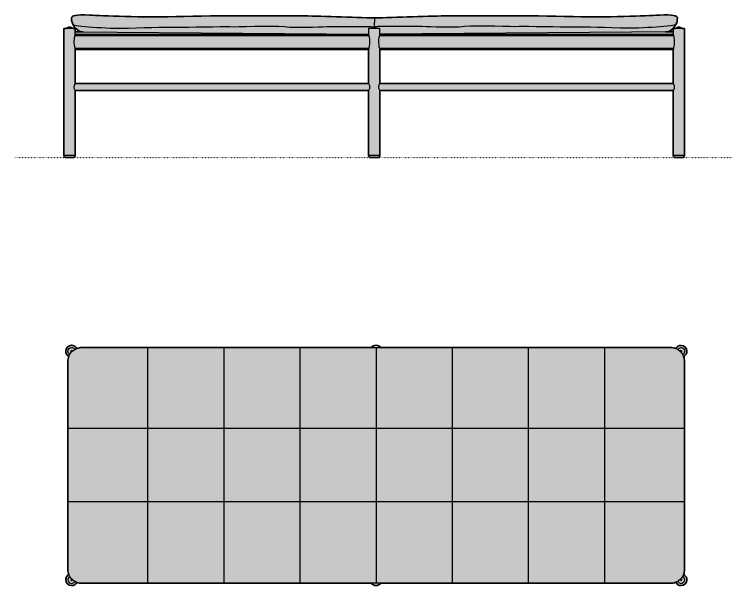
# Model space of a CAD drawing. Header units: millimetres. Extents: x 0 to 3485, y -1250 to 422.
# Drawn here: x 0 to 2098, y -1250 to 419 of the extents above; entities that cross this region are included whole.
import ezdxf

# ---------------------------------------------------------------- set-up
doc = ezdxf.new("R2010")
doc.units = ezdxf.units.MM
doc.linetypes.add('Dots', pattern=[1, 0, -1])
doc.layers.add('Blocks', color=7, linetype='Continuous')
doc.layers.add('Blocks$Fill', color=7, linetype='Continuous', true_color=0xffffff)
for name, color, linetype, lineweight, true_color in [('Blocks$Inner', 7, 'Continuous', 25, 0x007f00), ('Blocks$Outline', 7, 'Continuous', 35, 0xff3f3f), ('Groud', 7, 'Dots', 25, 0x243775)]:
    doc.layers.add(name, color=color, linetype=linetype, lineweight=lineweight, true_color=true_color)

# ---------------------------------------------------------------- blocks, each defined once
blk = doc.blocks.new('OW150 Daybed Side')
at = {"layer": 'Blocks$Fill', "extrusion": (0, 0, -1)}
h = blk.add_hatch(color=256, dxfattribs=at)
h.paths.add_polyline_path([(1896.7, 367.1), (1897.3, 367.1), (1897.8, 367.2), (1898.4, 367.2), (1898.9, 367.2), (1899.5, 367.3), (1900, 367.4), (1900.6, 367.4), (1901.1, 367.5), (1901.6, 367.6), (1902.1, 367.7), (1902.7, 367.8), (1903.2, 368), (1903.7, 368.1), (1904.2, 368.2), (1904.7, 368.4), (1905.1, 368.5), (1905.6, 368.7), (1906.1, 368.9), (1906.6, 369), (1907, 369.2), (1908, 369.6), (1908.9, 370), (1909.7, 370.5), (1910.6, 371), (1911.5, 371.5), (1912.3, 372), (1913.1, 372.5), (1913.9, 373.1), (1914.6, 373.7), (1915.4, 374.3), (1916.1, 374.9), (1916.8, 375.6), (1917.5, 376.2), (1918.2, 376.9), (1918.8, 377.6), (1919.4, 378.3), (1920, 379), (1920.6, 379.7), (1921.2, 380.5), (1921.8, 381.2), (1922.3, 381.9), (1922.8, 382.7), (1923.3, 383.4), (1923.8, 384.1), (1924.7, 385.6), (1925.6, 387.1), (1926.4, 388.6), (1927.1, 390), (1927.7, 391.4), (1928.3, 392.8), (1928.8, 394.1), (1929.2, 395.3), (1929.6, 396.5), (1929.9, 397.5), (1930.1, 398), (1930.2, 398.5), (1930.3, 398.9), (1930.4, 399.4), (1930.4, 399.7), (1930.5, 400.1), (1930.5, 400.4), (1930.5, 400.6), (1930.6, 400.7), (1930.6, 400.9), (1930.6, 401), (1930.6, 401.1), (1930.6, 401.2), (1930.6, 401.2), (1930.6, 401.2), (1930.6, 401.7), (1930.7, 403.1), (1930.8, 405.5), (1930.8, 408.7), (1930.8, 408.8), (1930.8, 408.9), (1930.8, 408.9), (1930.8, 409), (1930.8, 409), (1930.8, 409.1), (1930.7, 409.2), (1930.7, 409.2), (1930.7, 409.3), (1930.7, 409.3), (1930.7, 409.4), (1930.7, 409.5), (1930.7, 409.5), (1930.7, 409.6), (1930.6, 409.6), (1930.6, 409.7), (1930.6, 409.7), (1930.6, 409.8), (1930.6, 409.9), (1930.5, 409.9), (1930.5, 410), (1930.5, 410), (1930.4, 410.1), (1930.4, 410.2), (1930.4, 410.2), (1930.4, 410.3), (1930.3, 410.4), (1930.2, 410.5), (1930.1, 410.6), (1930.1, 410.7), (1930, 410.8), (1929.9, 411), (1929.8, 411.1), (1929.7, 411.2), (1929.6, 411.3), (1929.4, 411.4), (1929.3, 411.5), (1929.2, 411.6), (1929.1, 411.7), (1928.9, 411.8), (1928.8, 411.9), (1928.6, 412.1), (1928.5, 412.2), (1928.3, 412.3), (1928.1, 412.4), (1928, 412.5), (1927.8, 412.6), (1927.4, 412.8), (1927, 413), (1926.6, 413.2), (1926.1, 413.4), (1925.7, 413.6), (1925.2, 413.8), (1924.6, 414), (1924.1, 414.2), (1923.5, 414.3), (1922.9, 414.5), (1922.3, 414.7), (1920.9, 415), (1919.4, 415.3), (1917.8, 415.6), (1916.1, 415.9), (1914.3, 416.1), (1912.4, 416.3), (1910.3, 416.5), (1908.1, 416.7), (1903.3, 416.9), (1897.9, 417), (1892, 417), (1885.5, 416.9), (1878.4, 416.6), (1774.8, 412.5), (1695.1, 411.4), (1601.5, 412.5), (1261.7, 414), (1241.3, 413.9), (1046.2, 408.3), (851, 413.9), (830.6, 414), (490.7, 412.5), (397.2, 411.4), (317.5, 412.5), (213.9, 416.6), (206.8, 416.9), (200.3, 417), (194.3, 417), (189, 416.9), (184.2, 416.7), (182, 416.5), (179.9, 416.3), (178, 416.1), (176.1, 415.9), (174.4, 415.6), (172.8, 415.3), (171.4, 415), (170, 414.7), (169.4, 414.5), (168.8, 414.3), (168.2, 414.2), (167.6, 414), (167.1, 413.8), (166.6, 413.6), (166.1, 413.4), (165.7, 413.2), (165.3, 413), (164.9, 412.8), (164.5, 412.6), (164.3, 412.5), (164.1, 412.4), (164, 412.3), (163.8, 412.2), (163.6, 412.1), (163.5, 411.9), (163.4, 411.8), (163.2, 411.7), (163.1, 411.6), (163, 411.5), (162.8, 411.4), (162.7, 411.3), (162.6, 411.2), (162.5, 411.1), (162.4, 411), (162.3, 410.8), (162.2, 410.7), (162.1, 410.6), (162.1, 410.5), (162, 410.4), (161.9, 410.3), (161.9, 410.2), (161.9, 410.2), (161.8, 410.1), (161.8, 410), (161.8, 410), (161.7, 409.9), (161.7, 409.9), (161.7, 409.8), (161.7, 409.7), (161.7, 409.7), (161.6, 409.6), (161.6, 409.6), (161.6, 409.5), (161.6, 409.5), (161.6, 409.4), (161.6, 409.3), (161.6, 409.3), (161.5, 409.2), (161.5, 409.2), (161.5, 409.1), (161.5, 409), (161.5, 409), (161.5, 408.9), (161.5, 408.9), (161.5, 408.8), (161.5, 408.7), (161.5, 405.5), (161.6, 403.1), (161.7, 401.7), (161.7, 401.2), (161.7, 401.2), (161.7, 401.1), (161.7, 401), (161.7, 400.9), (161.7, 400.7), (161.7, 400.6), (161.7, 400.4), (161.8, 400.1), (161.8, 399.8), (161.9, 399.4), (162, 399), (162.1, 398.5), (162.2, 398), (162.3, 397.6), (162.6, 396.5), (163, 395.4), (163.5, 394.1), (164, 392.9), (164.5, 391.5), (165.2, 390.1), (165.9, 388.7), (166.6, 387.2), (167.5, 385.8), (168.4, 384.3), (168.8, 383.5), (169.3, 382.8), (169.9, 382.1), (170.4, 381.3), (170.9, 380.6), (171.5, 379.9), (172.1, 379.2), (172.7, 378.5), (173.3, 377.8), (174, 377.1), (174.6, 376.4), (175.3, 375.8), (176, 375.1), (176.7, 374.5), (177.5, 373.9), (178.2, 373.3), (179, 372.7), (179.8, 372.2), (180.6, 371.6), (181.4, 371.1), (182.3, 370.6), (183.1, 370.2), (184, 369.7), (184.9, 369.3), (185.4, 369.2), (185.9, 369), (186.3, 368.8), (186.8, 368.6), (187.3, 368.5), (187.8, 368.3), (188.3, 368.2), (188.8, 368), (189.3, 367.9), (189.8, 367.8), (190.3, 367.7), (190.8, 367.6), (191.3, 367.5), (191.9, 367.4), (192.4, 367.3), (192.9, 367.3), (193.5, 367.2), (194, 367.2), (194.6, 367.2), (195.1, 367.1), (173.5, 367.3), (173.5, 377), (168.1, 377), (167.4, 377), (159.3, 380.9), (158.5, 381.2), (158.2, 381.2), (155.3, 381.2), (155, 380.9), (146.5, 377), (146.1, 377), (140.4, 377), (140.4, 6.4), (140.4, 5.3), (140.8, 4.6), (141.1, 3.9), (141.8, 2.8), (142.2, 2.1), (142.9, 1.4), (144.3, 0), (169.9, 0), (170.6, 0.7), (171, 1.4), (171.7, 2.1), (172.4, 2.8), (172.8, 3.9), (173.1, 4.6), (173.5, 5.3), (173.5, 6.4), (173.5, 196.5), (1030.1, 196.5), (1030.1, 6.4), (1030.4, 5.3), (1030.8, 4.6), (1031.1, 3.9), (1031.5, 2.8), (1032.2, 2.1), (1032.5, 1.4), (1033.3, 0.7), (1034, 0), (1059.6, 0), (1061, 1.4), (1061.3, 2.1), (1062, 2.8), (1062.4, 3.9), (1062.7, 4.6), (1063.1, 5.3), (1063.5, 6.4), (1063.5, 196.5), (1920.1, 196.5), (1920.1, 6.4), (1920.1, 5.3), (1920.4, 4.6), (1920.8, 3.9), (1921.1, 2.8), (1921.8, 2.1), (1922.5, 1.4), (1922.9, 0.7), (1923.6, 0), (1949.2, 0), (1951.3, 2.1), (1951.7, 2.8), (1952.4, 3.9), (1952.7, 4.6), (1953.1, 5.3), (1953.1, 6.4), (1953.1, 377), (1947.4, 377), (1947.1, 377), (1938.5, 380.9), (1938.2, 381.2), (1937.5, 381.2), (1935, 381.2), (1934.3, 380.9), (1926.1, 377), (1925.4, 377), (1920.1, 377), (1920.1, 367.3)], flags=0)
h.paths.add_polyline_path([(1920.1, 315.9), (1920.1, 216.7), (1063.5, 216.7), (1063.5, 315.9)], flags=0)
h.paths.add_polyline_path([(1030.1, 315.9), (1030.1, 216.7), (173.5, 216.7), (173.5, 315.9)], flags=0)
at = {"layer": 'Blocks$Inner'}
for points in [[(-1046.2, 409.3), (-1046.8, 380.9)], [(-1938.5, 380.9), (-1947.1, 377)], [(-1934.3, 380.9), (-1935, 381.2), (-1935.3, 381.2), (-1936.1, 381.2), (-1936.4, 381.2), (-1937.1, 381.2), (-1937.5, 381.2), (-1938.2, 381.2), (-1938.5, 380.9)], [(-1934.3, 380.9), (-1934.6, 380.9), (-1935, 380.9), (-1935.7, 380.9), (-1936.4, 380.9), (-1937.5, 380.9), (-1938.2, 380.9), (-1938.5, 380.9)], [(-1926.1, 377), (-1934.3, 380.9)], [(-1048.9, 380.9), (-1057.1, 377)], [(-1044.6, 380.9), (-1045.3, 381.2), (-1045.7, 381.2), (-1046.1, 381.2), (-1046.8, 381.2), (-1047.5, 381.2), (-1047.8, 381.2), (-1048.5, 381.2), (-1048.9, 380.9)], [(-1044.6, 380.9), (-1045, 380.9), (-1045.3, 380.9), (-1046.1, 380.9), (-1046.8, 380.9), (-1047.5, 380.9), (-1048.2, 380.9), (-1048.5, 380.9), (-1048.9, 380.9)], [(-1036.5, 377), (-1044.6, 380.9)], [(-159.3, 380.9), (-167.4, 377)], [(-155, 380.9), (-155.3, 381.2), (-156, 381.2), (-156.4, 381.2), (-157.1, 381.2), (-157.5, 381.2), (-158.2, 381.2), (-158.5, 381.2), (-159.3, 380.9)], [(-155, 380.9), (-155.3, 380.9), (-156, 380.9), (-157.1, 380.9), (-157.8, 380.9), (-158.5, 380.9), (-158.9, 380.9), (-159.3, 380.9)], [(-146.5, 377), (-155, 380.9)], [(-1953.1, 377), (-1953.1, 6.4)], [(-1920.1, 377), (-1920.8, 377), (-1921.5, 377), (-1922.5, 377), (-1924.3, 377), (-1925.7, 377), (-1927.9, 377), (-1930, 377), (-1932.5, 377), (-1934.6, 377), (-1937.1, 377), (-1939.6, 377), (-1942.1, 377), (-1944.2, 377), (-1946.4, 377), (-1948.1, 377), (-1949.5, 377), (-1951, 377), (-1952, 377), (-1952.7, 377), (-1953.1, 377)], [(-1947.1, 377), (-1947.4, 377)], [(-1926.1, 377), (-1926.8, 377), (-1927.5, 377), (-1928.9, 377), (-1930.4, 377), (-1931.8, 377), (-1933.6, 377), (-1935.7, 377), (-1937.5, 377), (-1939.2, 377), (-1941.4, 377), (-1942.8, 377), (-1944.2, 377), (-1945.3, 377), (-1946.4, 377), (-1946.7, 377), (-1947.1, 377)], [(-1925.4, 377), (-1925.7, 377), (-1926.1, 377)], [(-1921.5, 356.7), (-1922.9, 349.6), (-1923.6, 345.7), (-1924, 341.8), (-1924, 335.7), (-1923.6, 329.4), (-1922.5, 324.4), (-1921.5, 319.4)], [(-1920.1, 360.3), (-1920.4, 359.9), (-1920.8, 358.8), (-1921.5, 357.4), (-1921.5, 356.7)], [(-1921.5, 356.7), (-1061.7, 356.7)], [(-1920.1, 360.3), (-1920.1, 377)], [(-1920.1, 367.3), (-1064.5, 361.1)], [(-1920.1, 360.3), (-1063.5, 360.3)], [(-1063.5, 377), (-1063.5, 360.3)], [(-1030.1, 377), (-1030.4, 377), (-1031.1, 377), (-1031.8, 377), (-1033.3, 377), (-1034.7, 377), (-1036.5, 377), (-1038.6, 377), (-1040.7, 377), (-1043.2, 377), (-1045.7, 377), (-1047.8, 377), (-1050.3, 377), (-1052.8, 377), (-1054.9, 377), (-1057.1, 377), (-1058.8, 377), (-1060.3, 377), (-1061.7, 377), (-1062.4, 377), (-1063.1, 377), (-1063.5, 377)], [(-1061.7, 356.7), (-1062.4, 358.5), (-1062.7, 359.6), (-1063.1, 360.3), (-1063.5, 360.3)], [(-1061.7, 319.4), (-1060.3, 326.5), (-1059.6, 330.4), (-1059.2, 334.3), (-1059.2, 340.4), (-1059.9, 346.4), (-1060.6, 351.7), (-1061.7, 356.7)], [(-1057.1, 377), (-1057.8, 377)], [(-1036.5, 377), (-1036.8, 377), (-1037.5, 377), (-1038.6, 377), (-1039.7, 377), (-1041.4, 377), (-1042.9, 377), (-1045, 377), (-1046.8, 377), (-1048.5, 377), (-1050.7, 377), (-1052.1, 377), (-1053.9, 377), (-1054.9, 377), (-1056, 377), (-1056.7, 377), (-1057.1, 377)], [(-1035.8, 377), (-1036.5, 377)], [(-1031.8, 356.7), (-1033.3, 349.6), (-1034, 345.7), (-1034.3, 341.8), (-1034.3, 335.7), (-1033.6, 329.4), (-1032.9, 324.4), (-1031.8, 319.4)], [(-1030.1, 360.3), (-1030.4, 359.9), (-1031.1, 358.8), (-1031.5, 357.4), (-1031.8, 356.7)], [(-1031.8, 356.7), (-172, 356.7)], [(-1030.1, 360.3), (-1030.1, 377)], [(-1030.1, 360.3), (-173.5, 360.3)], [(-173.3, 367.3), (-1028.9, 361.1)], [(-173.5, 377), (-173.5, 360.3)], [(-140.4, 377), (-140.8, 377), (-141.5, 377), (-142.6, 377), (-144, 377), (-145.4, 377), (-147.2, 377), (-149.3, 377), (-151.8, 377), (-153.9, 377), (-156.4, 377), (-158.9, 377), (-161, 377), (-163.5, 377), (-165.6, 377), (-167.8, 377), (-169.2, 377), (-171, 377), (-172, 377), (-172.8, 377), (-173.5, 377)], [(-172, 356.7), (-172.4, 358.5), (-173.1, 359.6), (-173.5, 360.3)], [(-172, 319.4), (-170.6, 326.5), (-169.9, 330.4), (-169.6, 334.3), (-169.6, 340.4), (-169.9, 346.4), (-171, 351.7), (-172, 356.7)], [(-167.4, 377), (-167.8, 377), (-168.1, 377)], [(-146.5, 377), (-146.8, 377), (-147.2, 377), (-148.2, 377), (-149.3, 377), (-150.7, 377), (-152.1, 377), (-154.3, 377), (-156, 377), (-157.8, 377), (-160, 377), (-161.7, 377), (-163.2, 377), (-164.6, 377), (-166, 377), (-166.7, 377), (-167.4, 377)], [(-146.1, 377), (-146.5, 377)], [(-140.4, 6.4), (-140.4, 377)], [(-1921.5, 319.4), (-1921.1, 317.6), (-1920.4, 316.6), (-1920.1, 315.9)], [(-1921.5, 319.4), (-1061.7, 319.4)], [(-1920.1, 216.7), (-1920.1, 315.9)], [(-1920.1, 315.9), (-1063.5, 315.9)], [(-1063.5, 315.9), (-1063.1, 316.2), (-1062.4, 317.3), (-1062, 318.7), (-1061.7, 319.4)], [(-1063.5, 315.9), (-1063.5, 216.7)], [(-1031.8, 319.4), (-172, 319.4)], [(-1031.8, 319.4), (-1031.1, 317.6), (-1030.8, 316.6), (-1030.4, 315.9), (-1030.1, 315.9)], [(-1030.1, 216.7), (-1030.1, 315.9)], [(-1030.1, 315.9), (-173.5, 315.9)], [(-173.5, 315.9), (-173.1, 316.2), (-172.8, 317.3), (-172, 318.7), (-172, 319.4)], [(-173.5, 315.9), (-173.5, 216.7)], [(-1920.1, 196.5), (-1920.1, 196.8), (-1920.8, 197.9), (-1921.8, 200), (-1922.2, 201.4), (-1922.9, 202.9), (-1923.3, 205.7), (-1923.3, 208.6), (-1922.5, 211), (-1921.5, 213.5), (-1921.1, 214.6), (-1920.4, 215.7), (-1920.1, 216.4), (-1920.1, 216.7)], [(-1063.5, 216.7), (-1920.1, 216.7)], [(-1063.5, 216.7), (-1063.1, 216), (-1062.4, 215), (-1061.3, 212.5), (-1060.6, 211), (-1060.3, 209.3), (-1059.9, 206.8), (-1060.3, 203.9), (-1061, 201.4), (-1062, 199), (-1062.4, 197.9), (-1063.1, 197.2), (-1063.1, 196.8), (-1063.5, 196.5)], [(-1030.1, 196.5), (-1030.4, 197.2), (-1031.1, 198.3), (-1032.2, 200.7), (-1032.9, 202.2), (-1033.3, 203.9), (-1033.6, 206.4), (-1033.3, 209.3), (-1032.5, 211.8), (-1031.5, 214.2), (-1031.1, 215.3), (-1030.4, 216), (-1030.4, 216.4), (-1030.1, 216.7)], [(-173.5, 216.7), (-1030.1, 216.7)], [(-173.5, 216.7), (-173.5, 216.4), (-172.8, 215), (-171.7, 212.8), (-171, 211.4), (-170.6, 209.6), (-170.3, 206.8), (-170.3, 203.9), (-171, 201.4), (-172, 199.3), (-172.8, 198.3), (-173.1, 197.2), (-173.5, 196.8), (-173.5, 196.5)], [(-1920.1, 196.5), (-1063.5, 196.5)], [(-1920.1, 6.4), (-1920.1, 196.5)], [(-1063.5, 196.5), (-1063.5, 6.4)], [(-1030.1, 196.5), (-173.5, 196.5)], [(-1030.1, 6.4), (-1030.1, 196.5)], [(-173.5, 196.5), (-173.5, 6.4)], [(-1953.1, 6.4), (-1953.1, 5.3), (-1952.7, 4.6), (-1952.4, 3.9), (-1951.7, 2.8), (-1951.3, 2.1), (-1950.6, 1.4), (-1949.9, 0.7), (-1949.2, 0)], [(-1920.1, 6.4), (-1920.8, 6.4), (-1921.5, 6.4), (-1922.5, 6.4), (-1924.3, 6.4), (-1925.7, 6.4), (-1927.9, 6.4), (-1930, 6.4), (-1932.5, 6.4), (-1934.6, 6.4), (-1937.1, 6.4), (-1939.6, 6.4), (-1942.1, 6.4), (-1944.2, 6.4), (-1946.4, 6.4), (-1948.1, 6.4), (-1949.5, 6.4), (-1951, 6.4), (-1952, 6.4), (-1952.7, 6.4), (-1953.1, 6.4)], [(-1923.6, 0), (-1924, 0), (-1924.3, 0), (-1925.4, 0), (-1926.5, 0), (-1928.2, 0), (-1929.7, 0), (-1931.8, 0), (-1933.9, 0), (-1936.1, 0), (-1938.2, 0), (-1940.3, 0), (-1942.4, 0), (-1944.2, 0), (-1945.6, 0), (-1947.1, 0), (-1948.1, 0), (-1948.8, 0), (-1949.2, 0)], [(-1923.6, 0), (-1922.9, 0.7), (-1922.5, 1.4), (-1921.8, 2.1), (-1921.1, 2.8), (-1920.8, 3.9), (-1920.4, 4.6), (-1920.1, 5.3), (-1920.1, 6.4)], [(-1063.5, 6.4), (-1063.1, 5.3), (-1062.7, 4.6), (-1062.4, 3.9), (-1062, 2.8), (-1061.3, 2.1), (-1061, 1.4), (-1060.3, 0.7), (-1059.6, 0)], [(-1030.1, 6.4), (-1030.4, 6.4), (-1031.1, 6.4), (-1031.8, 6.4), (-1033.3, 6.4), (-1034.7, 6.4), (-1036.5, 6.4), (-1038.6, 6.4), (-1040.7, 6.4), (-1043.2, 6.4), (-1045.7, 6.4), (-1047.8, 6.4), (-1050.3, 6.4), (-1052.8, 6.4), (-1054.9, 6.4), (-1057.1, 6.4), (-1058.8, 6.4), (-1060.3, 6.4), (-1061.7, 6.4), (-1062.4, 6.4), (-1063.1, 6.4), (-1063.5, 6.4)], [(-1034, 0), (-1034.3, 0), (-1035.4, 0), (-1036.5, 0), (-1037.9, 0), (-1039.7, 0), (-1041.4, 0), (-1043.6, 0), (-1045.7, 0), (-1047.8, 0), (-1050, 0), (-1052.1, 0), (-1053.9, 0), (-1055.6, 0), (-1057.1, 0), (-1058.1, 0), (-1059.2, 0), (-1059.6, 0)], [(-1034, 0), (-1033.3, 0.7), (-1032.5, 1.4), (-1032.2, 2.1), (-1031.5, 2.8), (-1031.1, 3.9), (-1030.8, 4.6), (-1030.4, 5.3), (-1030.1, 6.4)], [(-173.5, 6.4), (-173.5, 5.3), (-173.1, 4.6), (-172.8, 3.9), (-172.4, 2.8), (-171.7, 2.1), (-171, 1.4), (-170.6, 0.7), (-169.9, 0)], [(-140.4, 6.4), (-140.8, 6.4), (-141.5, 6.4), (-142.6, 6.4), (-144, 6.4), (-145.4, 6.4), (-147.2, 6.4), (-149.3, 6.4), (-151.8, 6.4), (-153.9, 6.4), (-156.4, 6.4), (-158.9, 6.4), (-161, 6.4), (-163.5, 6.4), (-165.6, 6.4), (-167.8, 6.4), (-169.2, 6.4), (-171, 6.4), (-172, 6.4), (-172.8, 6.4), (-173.5, 6.4)], [(-144.3, 0), (-144.7, 0), (-145.4, 0), (-146.5, 0), (-147.9, 0), (-149.3, 0), (-151.1, 0), (-153.2, 0), (-155.3, 0), (-157.5, 0), (-159.6, 0), (-161.7, 0), (-163.9, 0), (-165.3, 0), (-167.1, 0), (-168.1, 0), (-169.2, 0), (-169.6, 0), (-169.9, 0)], [(-144.3, 0), (-143.6, 0.7), (-142.9, 1.4), (-142.2, 2.1), (-141.8, 2.8), (-141.1, 3.9), (-140.8, 4.6), (-140.4, 5.3), (-140.4, 6.4)]]:
    blk.add_lwpolyline(points, dxfattribs=at)
for points in [[(-1896.4, 367.1), (-1920.9, 367.3), (-1930.8, 396.8), (-1930.6, 401.2), (-1930.6, 401.2), (-1930.8, 403.7), (-1930.8, 408.7), (-1930.7, 413.8), (-1918, 418.6), (-1878.4, 416.6), (-1838.7, 414.5), (-1734, 409.1), (-1601.5, 412.5), (-1469.1, 415.9), (-1308.2, 413.4), (-1261.7, 414), (-1215.1, 414.6), (-1102.2, 409.5), (-1046.2, 408.3)], [(-195.8, 367.1), (-171.4, 367.3), (-161.5, 396.8), (-161.7, 401.2), (-161.7, 401.2), (-161.5, 403.7), (-161.5, 408.7), (-161.5, 413.8), (-174.2, 418.6), (-213.9, 416.6), (-253.5, 414.5), (-358.2, 409.1), (-490.7, 412.5), (-623.2, 415.9), (-784, 413.4), (-830.6, 414), (-877.2, 414.6), (-990.2, 409.5), (-1046.2, 408.3)], [(-1925.6, 387.2), (-1925.6, 387.2), (-1829, 375.3), (-1764.4, 378.5), (-1699.8, 381.8), (-1644.4, 380.7), (-1620.2, 380.9), (-1595.9, 381.1), (-1487.7, 383.4), (-1468.9, 382.7), (-1450.1, 382), (-1349, 386.2), (-1309, 382.7), (-1268.9, 379.2), (-1213.3, 381.9), (-1185.6, 382.7), (-1157.9, 383.5), (-1063.9, 383), (-1046.8, 382.6)], [(-166.6, 387.2), (-166.6, 387.2), (-263.2, 375.3), (-327.8, 378.5), (-392.5, 381.8), (-447.9, 380.7), (-472.1, 380.9), (-496.3, 381.1), (-604.5, 383.4), (-623.4, 382.7), (-642.2, 382), (-743.3, 386.2), (-783.3, 382.7), (-823.3, 379.2), (-879, 381.9), (-906.7, 382.7), (-934.4, 383.5), (-1029.7, 383), (-1046.8, 382.6)]]:
    blk.add_open_spline(points, degree=3, knots=[0, 0, 0, 0, 1, 1, 1, 2, 2, 2, 3, 3, 3, 4, 4, 4, 5, 5, 5, 6, 6, 6, 6], dxfattribs=at)
at = {"layer": 'Blocks$Outline'}
for points in [[(-1947.1, 377), (-1938.5, 380.9)], [(-1938.5, 380.9), (-1938.2, 381.2), (-1937.5, 381.2), (-1937.1, 381.2), (-1936.4, 381.2), (-1936.1, 381.2), (-1935.3, 381.2), (-1935, 381.2), (-1934.3, 380.9)], [(-1934.3, 380.9), (-1926.1, 377)], [(-167.4, 377), (-159.3, 380.9)], [(-159.3, 380.9), (-158.5, 381.2), (-158.2, 381.2), (-157.5, 381.2), (-157.1, 381.2), (-156.4, 381.2), (-156, 381.2), (-155.3, 381.2), (-155, 380.9)], [(-155, 380.9), (-146.5, 377)], [(-1953.1, 6.4), (-1953.1, 377)], [(-1953.1, 377), (-1952.7, 377), (-1952, 377), (-1951, 377), (-1949.5, 377), (-1948.1, 377), (-1947.4, 377)], [(-1947.4, 377), (-1947.1, 377)], [(-1926.1, 377), (-1925.7, 377), (-1925.4, 377)], [(-1925.4, 377), (-1924.3, 377), (-1922.5, 377), (-1921.5, 377), (-1920.8, 377), (-1920.1, 377)], [(-1920.1, 377), (-1920.1, 367.3)], [(-1920.1, 367.3), (-1896.7, 367.1)], [(-195.1, 367.1), (-173.5, 367.3)], [(-173.5, 367.3), (-173.5, 377)], [(-173.5, 377), (-172.8, 377), (-172, 377), (-171, 377), (-169.2, 377), (-168.1, 377)], [(-168.1, 377), (-167.8, 377), (-167.4, 377)], [(-146.5, 377), (-146.1, 377)], [(-146.1, 377), (-145.4, 377), (-144, 377), (-142.6, 377), (-141.5, 377), (-140.8, 377), (-140.4, 377)], [(-140.4, 377), (-140.4, 6.4)], [(-1920.1, 315.9), (-1920.1, 216.7)], [(-1063.5, 315.9), (-1920.1, 315.9)], [(-1063.5, 216.7), (-1063.5, 315.9)], [(-1030.1, 315.9), (-1030.1, 216.7)], [(-173.5, 315.9), (-1030.1, 315.9)], [(-173.5, 216.7), (-173.5, 315.9)], [(-1920.1, 216.7), (-1063.5, 216.7)], [(-1030.1, 216.7), (-173.5, 216.7)], [(-1063.5, 196.5), (-1920.1, 196.5)], [(-1920.1, 196.5), (-1920.1, 6.4)], [(-1063.5, 6.4), (-1063.5, 196.5)], [(-173.5, 196.5), (-1030.1, 196.5)], [(-1030.1, 196.5), (-1030.1, 6.4)], [(-173.5, 6.4), (-173.5, 196.5)], [(-1949.2, 0), (-1949.9, 0.7), (-1950.6, 1.4), (-1951.3, 2.1), (-1951.7, 2.8), (-1952.4, 3.9), (-1952.7, 4.6), (-1953.1, 5.3), (-1953.1, 6.4)], [(-1920.1, 6.4), (-1920.1, 5.3), (-1920.4, 4.6), (-1920.8, 3.9), (-1921.1, 2.8), (-1921.8, 2.1), (-1922.5, 1.4), (-1922.9, 0.7), (-1923.6, 0)], [(-1059.6, 0), (-1060.3, 0.7), (-1061, 1.4), (-1061.3, 2.1), (-1062, 2.8), (-1062.4, 3.9), (-1062.7, 4.6), (-1063.1, 5.3), (-1063.5, 6.4)], [(-1030.1, 6.4), (-1030.4, 5.3), (-1030.8, 4.6), (-1031.1, 3.9), (-1031.5, 2.8), (-1032.2, 2.1), (-1032.5, 1.4), (-1033.3, 0.7), (-1034, 0)], [(-169.9, 0), (-170.6, 0.7), (-171, 1.4), (-171.7, 2.1), (-172.4, 2.8), (-172.8, 3.9), (-173.1, 4.6), (-173.5, 5.3), (-173.5, 6.4)], [(-140.4, 6.4), (-140.4, 5.3), (-140.8, 4.6), (-141.1, 3.9), (-141.8, 2.8), (-142.2, 2.1), (-142.9, 1.4), (-143.6, 0.7), (-144.3, 0)], [(-1923.6, 0), (-1924, 0), (-1924.3, 0), (-1925.4, 0), (-1926.5, 0), (-1928.2, 0), (-1929.7, 0), (-1931.8, 0), (-1933.9, 0), (-1936.1, 0), (-1938.2, 0), (-1940.3, 0), (-1942.4, 0), (-1944.2, 0), (-1945.6, 0), (-1947.1, 0), (-1948.1, 0), (-1948.8, 0), (-1949.2, 0)], [(-1034, 0), (-1034.3, 0), (-1035.4, 0), (-1036.5, 0), (-1037.9, 0), (-1039.7, 0), (-1041.4, 0), (-1043.6, 0), (-1045.7, 0), (-1047.8, 0), (-1050, 0), (-1052.1, 0), (-1053.9, 0), (-1055.6, 0), (-1057.1, 0), (-1058.1, 0), (-1059.2, 0), (-1059.6, 0)], [(-144.3, 0), (-144.7, 0), (-145.4, 0), (-146.5, 0), (-147.9, 0), (-149.3, 0), (-151.1, 0), (-153.2, 0), (-155.3, 0), (-157.5, 0), (-159.6, 0), (-161.7, 0), (-163.9, 0), (-165.3, 0), (-167.1, 0), (-168.1, 0), (-169.2, 0), (-169.6, 0), (-169.9, 0)]]:
    blk.add_lwpolyline(points, dxfattribs=at)
for points, knots in [([(-1896.7, 367.1), (-1921, 367.5), (-1930.8, 396.8), (-1930.6, 401.2), (-1930.6, 401.2), (-1930.8, 403.7), (-1930.8, 408.7), (-1930.7, 413.8), (-1918, 418.6), (-1878.4, 416.6), (-1838.7, 414.5), (-1734, 409.1), (-1601.5, 412.5), (-1469.1, 415.9), (-1308.2, 413.4), (-1261.7, 414), (-1215.1, 414.6), (-1102.2, 409.5), (-1046.2, 408.3)], [0.003906, 0.003906, 0.003906, 0.003906, 1, 1, 1, 2, 2, 2, 3, 3, 3, 4, 4, 4, 5, 5, 5, 6, 6, 6, 6]), ([(-1046.2, 408.3), (-990.2, 409.5), (-877.2, 414.6), (-830.6, 414), (-784, 413.4), (-623.2, 415.9), (-490.7, 412.5), (-358.2, 409.1), (-253.5, 414.5), (-213.9, 416.6), (-174.2, 418.6), (-161.5, 413.8), (-161.5, 408.7), (-161.5, 403.7), (-161.7, 401.2), (-161.7, 401.2), (-161.5, 396.8), (-171.2, 367.9), (-195.1, 367.1)], [-6, -6, -6, -6, -5, -5, -5, -4, -4, -4, -3, -3, -3, -2, -2, -2, -1, -1, -1, -0.009885, -0.009885, -0.009885, -0.009885])]:
    blk.add_open_spline(points, degree=3, knots=knots, dxfattribs=at)
blk = doc.blocks.new('OW150 Daybed Top')
at = {"layer": 'Blocks$Fill', "extrusion": (0, 0, -1)}
blk.add_hatch(color=256, dxfattribs=at).paths.add_polyline_path([(2.8, -318.6), (2.2, -318.9), (1.7, -319.2), (1.2, -319.5), (0.7, -319.9), (0.2, -320.2), (-0.3, -320.6), (-0.8, -321), (-1.2, -321.4), (-1.7, -321.8), (-2.1, -322.2), (-2.5, -322.6), (-2.9, -323.1), (-3.3, -323.5), (-3.6, -324), (-4, -324.5), (-4.3, -325), (-4.6, -325.5), (-4.9, -326), (-5, -326.2), (-5.1, -326.5), (-5.3, -326.7), (-5.4, -327), (-5.5, -327.3), (-5.6, -327.5), (-5.7, -327.8), (-5.8, -328.1), (-5.9, -328.4), (-6, -328.6), (-6.1, -328.9), (-6.2, -329.2), (-6.3, -329.5), (-6.4, -329.8), (-6.4, -330.1), (-6.5, -330.4), (-6.6, -330.6), (-6.6, -330.9), (-6.7, -331.2), (-6.7, -331.5), (-6.8, -331.8), (-6.8, -332.1), (-6.8, -332.4), (-6.9, -332.7), (-6.9, -333), (-6.9, -333.3), (-6.9, -333.7), (-6.9, -334), (-6.9, -334.4), (-6.9, -334.8), (-6.8, -335.3), (-6.8, -335.7), (-6.8, -336.1), (-6.7, -336.6), (-6.6, -337), (-6.5, -337.4), (-6.5, -337.8), (-6.4, -338.2), (-6.2, -338.6), (-6.1, -339), (-6, -339.4), (-5.9, -339.8), (-5.7, -340.2), (-5.6, -340.6), (-5.4, -341), (-5.2, -341.4), (-5, -341.7), (-4.8, -342.1), (-4.6, -342.5), (-4.4, -342.8), (-4.2, -343.2), (-4, -343.5), (-3.7, -343.8), (-3.5, -344.2), (-3.3, -344.5), (-3, -344.8), (-2.7, -345.1), (-2.5, -345.4), (-2.2, -345.7), (-1.9, -346), (-1.6, -346.3), (-1.3, -346.6), (-1, -346.9), (-0.7, -347.1), (-0.4, -347.4), (0, -347.6), (0.3, -347.9), (0.6, -348.1), (1, -348.3), (1.3, -348.6), (1.7, -348.8), (2, -349), (2.4, -349.2), (2.8, -349.3), (3.1, -349.5), (3.5, -349.7), (3.9, -349.8), (4.3, -350), (4.7, -350.1), (5.1, -350.3), (5.5, -350.4), (5.9, -350.5), (6.3, -350.6), (6.7, -350.7), (7.1, -350.8), (7.6, -350.8), (8, -350.9), (8.4, -350.9), (8.8, -351), (9.3, -351), (9.7, -351), (10.2, -351), (10.5, -351), (10.8, -351), (11.1, -351), (11.4, -351), (11.7, -350.9), (12, -350.9), (12.3, -350.9), (12.6, -350.8), (12.9, -350.8), (13.2, -350.7), (13.5, -350.7), (13.8, -350.6), (14.1, -350.6), (14.4, -350.5), (14.7, -350.4), (15, -350.3), (15.3, -350.2), (15.6, -350.1), (15.8, -350), (16.1, -349.9), (16.4, -349.8), (16.7, -349.7), (17, -349.6), (17.2, -349.5), (17.8, -349.2), (18.3, -349), (18.8, -348.7), (19.3, -348.4), (19.8, -348.1), (20.3, -347.7), (20.7, -347.4), (21.2, -347), (21.6, -346.6), (22, -346.2), (22.5, -345.8), (22.8, -345.4), (23.2, -344.9), (23.6, -344.5), (24, -344), (24.3, -343.5), (24.6, -343), (24.9, -342.5), (25.2, -342), (25.5, -341.5), (26.4, -341.8), (27.3, -342.2), (28.2, -342.5), (29.1, -342.8), (30, -343), (31, -343.3), (31.9, -343.5), (32.9, -343.7), (33.8, -343.9), (34.8, -344), (35.8, -344.1), (36.8, -344.2), (37.7, -344.3), (38.7, -344.4), (39.8, -344.4), (40.8, -344.4), (40.8, -344.4), (887.6, -344.4), (887.9, -344.8), (888.2, -345.2), (888.6, -345.5), (888.9, -345.9), (889.2, -346.2), (889.6, -346.6), (889.9, -346.9), (890.3, -347.2), (890.7, -347.5), (891.1, -347.8), (891.4, -348.1), (891.8, -348.3), (892.2, -348.6), (892.7, -348.9), (893.1, -349.1), (893.5, -349.3), (893.9, -349.5), (894.4, -349.7), (894.8, -349.9), (895.3, -350.1), (895.8, -350.2), (896.2, -350.4), (896.7, -350.5), (897.2, -350.7), (897.7, -350.8), (898.2, -350.9), (898.6, -350.9), (899.1, -351), (899.7, -351.1), (900.2, -351.1), (900.7, -351.1), (901.2, -351.1), (901.7, -351.1), (902.2, -351.1), (902.7, -351.1), (903.2, -351), (903.7, -350.9), (904.2, -350.9), (904.7, -350.8), (905.2, -350.7), (905.7, -350.5), (906.1, -350.4), (906.6, -350.2), (907.1, -350.1), (907.5, -349.9), (908, -349.7), (908.4, -349.5), (908.9, -349.3), (909.3, -349.1), (909.7, -348.9), (910.1, -348.6), (910.5, -348.3), (910.9, -348.1), (911.3, -347.8), (911.7, -347.5), (912.1, -347.2), (912.4, -346.9), (912.8, -346.6), (913.1, -346.2), (913.5, -345.9), (913.8, -345.5), (914.1, -345.2), (914.4, -344.8), (914.7, -344.4), (1760.5, -344.4), (1761.5, -344.4), (1762.4, -344.4), (1763.4, -344.3), (1764.3, -344.3), (1765.3, -344.2), (1766.2, -344.1), (1767.1, -343.9), (1768, -343.8), (1768.9, -343.6), (1769.8, -343.4), (1770.7, -343.2), (1771.6, -342.9), (1772.5, -342.7), (1773.3, -342.4), (1774.2, -342.1), (1775, -341.8), (1775.3, -342.3), (1775.6, -342.8), (1775.9, -343.3), (1776.2, -343.8), (1776.6, -344.3), (1776.9, -344.7), (1777.3, -345.2), (1777.7, -345.6), (1778.1, -346), (1778.5, -346.4), (1778.9, -346.8), (1779.4, -347.2), (1779.8, -347.6), (1780.3, -347.9), (1780.8, -348.2), (1781.2, -348.6), (1781.7, -348.9), (1782.2, -349.1), (1782.8, -349.4), (1783.3, -349.6), (1783.8, -349.9), (1784.4, -350.1), (1784.9, -350.3), (1785.2, -350.4), (1785.5, -350.5), (1785.8, -350.5), (1786.1, -350.6), (1786.3, -350.7), (1786.6, -350.7), (1786.9, -350.8), (1787.2, -350.9), (1787.5, -350.9), (1787.8, -351), (1788.1, -351), (1788.4, -351), (1788.7, -351.1), (1789, -351.1), (1789.3, -351.1), (1789.6, -351.1), (1789.9, -351.1), (1790.2, -351.1), (1790.7, -351.1), (1791.1, -351.1), (1791.6, -351.1), (1792, -351), (1792.4, -351), (1792.8, -350.9), (1793.3, -350.9), (1793.7, -350.8), (1794.1, -350.7), (1794.5, -350.6), (1794.9, -350.5), (1795.3, -350.4), (1795.7, -350.2), (1796.1, -350.1), (1796.5, -349.9), (1796.9, -349.8), (1797.3, -349.6), (1797.6, -349.4), (1798, -349.3), (1798.4, -349.1), (1798.7, -348.9), (1799.1, -348.7), (1799.4, -348.4), (1799.8, -348.2), (1800.1, -348), (1800.4, -347.7), (1800.8, -347.5), (1801.1, -347.2), (1801.4, -347), (1801.7, -346.7), (1802, -346.4), (1802.3, -346.1), (1802.6, -345.8), (1802.9, -345.5), (1803.1, -345.2), (1803.4, -344.9), (1803.7, -344.6), (1803.9, -344.3), (1804.1, -343.9), (1804.4, -343.6), (1804.6, -343.3), (1804.8, -342.9), (1805, -342.6), (1805.2, -342.2), (1805.4, -341.8), (1805.6, -341.5), (1805.8, -341.1), (1806, -340.7), (1806.1, -340.3), (1806.3, -339.9), (1806.4, -339.5), (1806.5, -339.1), (1806.6, -338.7), (1806.8, -338.3), (1806.9, -337.9), (1806.9, -337.5), (1807, -337.1), (1807.1, -336.7), (1807.2, -336.2), (1807.2, -335.8), (1807.2, -335.4), (1807.3, -335), (1807.3, -334.5), (1807.3, -334.1), (1807.3, -333.5), (1807.3, -332.9), (1807.2, -332.3), (1807.1, -331.7), (1807, -331.1), (1806.9, -330.5), (1806.8, -330), (1806.6, -329.4), (1806.5, -328.8), (1806.3, -328.3), (1806.1, -327.8), (1805.9, -327.2), (1805.6, -326.7), (1805.4, -326.2), (1805.1, -325.7), (1804.8, -325.2), (1804.5, -324.7), (1804.2, -324.3), (1803.9, -323.8), (1803.5, -323.4), (1803.2, -322.9), (1802.8, -322.5), (1802.4, -322.1), (1802, -321.7), (1801.6, -321.3), (1801.2, -321), (1800.7, -320.6), (1800.3, -320.3), (1799.8, -320), (1799.3, -319.6), (1798.8, -319.3), (1798.3, -319.1), (1798.7, -318.2), (1799, -317.3), (1799.3, -316.4), (1799.6, -315.5), (1799.9, -314.6), (1800.1, -313.6), (1800.3, -312.7), (1800.5, -311.7), (1800.7, -310.8), (1800.9, -309.8), (1801, -308.9), (1801.1, -307.9), (1801.2, -306.9), (1801.2, -305.9), (1801.3, -304.9), (1801.3, -303.9), (1801.3, -303.9), (1801.3, 303.9), (1801.3, 304.8), (1801.2, 305.8), (1801.2, 306.8), (1801.1, 307.8), (1801, 308.8), (1800.9, 309.7), (1800.7, 310.7), (1800.5, 311.6), (1800.4, 312.6), (1800.1, 313.5), (1799.9, 314.4), (1799.6, 315.4), (1799.4, 316.3), (1799.1, 317.2), (1798.7, 318), (1798.4, 318.9), (1798.4, 318.9), (1798.9, 319.2), (1799.4, 319.5), (1799.8, 319.8), (1800.3, 320.1), (1800.7, 320.5), (1801.2, 320.8), (1801.6, 321.2), (1802, 321.6), (1802.4, 322), (1802.8, 322.4), (1803.2, 322.8), (1803.5, 323.2), (1803.9, 323.7), (1804.2, 324.1), (1804.5, 324.6), (1804.8, 325.1), (1805.1, 325.6), (1805.4, 326.1), (1805.6, 326.6), (1805.9, 327.1), (1806.1, 327.6), (1806.3, 328.1), (1806.5, 328.7), (1806.6, 329.2), (1806.8, 329.8), (1806.9, 330.4), (1807, 330.9), (1807.1, 331.5), (1807.2, 332.1), (1807.3, 332.7), (1807.3, 333.3), (1807.3, 333.9), (1807.3, 334.3), (1807.3, 334.8), (1807.2, 335.2), (1807.2, 335.6), (1807.2, 336.1), (1807.1, 336.5), (1807, 336.9), (1806.9, 337.3), (1806.9, 337.8), (1806.8, 338.2), (1806.6, 338.6), (1806.5, 339), (1806.4, 339.4), (1806.3, 339.8), (1806.1, 340.2), (1806, 340.5), (1805.8, 340.9), (1805.6, 341.3), (1805.4, 341.7), (1805.2, 342), (1805, 342.4), (1804.8, 342.8), (1804.6, 343.1), (1804.4, 343.4), (1804.1, 343.8), (1803.9, 344.1), (1803.7, 344.4), (1803.4, 344.8), (1803.1, 345.1), (1802.9, 345.4), (1802.6, 345.7), (1802.3, 346), (1802, 346.3), (1801.7, 346.5), (1801.4, 346.8), (1801.1, 347.1), (1800.8, 347.3), (1800.4, 347.6), (1800.1, 347.8), (1799.8, 348), (1799.4, 348.3), (1799.1, 348.5), (1798.7, 348.7), (1798.4, 348.9), (1798, 349.1), (1797.6, 349.3), (1797.3, 349.5), (1796.9, 349.6), (1796.5, 349.8), (1796.1, 349.9), (1795.7, 350.1), (1795.3, 350.2), (1794.9, 350.3), (1794.5, 350.4), (1794.1, 350.5), (1793.7, 350.6), (1793.3, 350.7), (1792.8, 350.8), (1792.4, 350.8), (1792, 350.9), (1791.6, 350.9), (1791.1, 350.9), (1790.7, 351), (1790.2, 351), (1789.9, 351), (1789.6, 350.9), (1789.3, 350.9), (1789, 350.9), (1788.7, 350.9), (1788.4, 350.9), (1788.1, 350.8), (1787.8, 350.8), (1787.5, 350.7), (1787.2, 350.7), (1786.9, 350.6), (1786.6, 350.6), (1786.3, 350.5), (1786.1, 350.4), (1785.5, 350.3), (1784.9, 350.1), (1784.4, 349.9), (1783.8, 349.7), (1783.3, 349.5), (1782.8, 349.2), (1782.2, 349), (1781.7, 348.7), (1781.2, 348.4), (1780.8, 348.1), (1780.3, 347.8), (1779.8, 347.4), (1779.4, 347.1), (1778.9, 346.7), (1778.5, 346.3), (1778.1, 345.9), (1777.7, 345.5), (1777.3, 345.1), (1777, 344.6), (1776.6, 344.2), (1776.3, 343.7), (1775.9, 343.2), (1775.6, 342.7), (1775.3, 342.2), (1775.1, 341.7), (1774.2, 342), (1773.4, 342.3), (1772.5, 342.6), (1771.6, 342.9), (1770.7, 343.1), (1769.8, 343.3), (1768.9, 343.5), (1768, 343.7), (1767.1, 343.9), (1766.2, 344), (1765.3, 344.1), (1764.3, 344.2), (1763.4, 344.3), (1762.4, 344.3), (1761.5, 344.4), (1760.5, 344.4), (1760.5, 344.4), (914.6, 344.4), (914.3, 344.8), (914, 345.1), (913.7, 345.5), (913.4, 345.8), (913.1, 346.1), (912.7, 346.5), (912.4, 346.8), (912, 347.1), (911.6, 347.4), (911.2, 347.7), (910.9, 348), (910.5, 348.2), (910, 348.5), (909.6, 348.7), (909.2, 349), (908.8, 349.2), (908.4, 349.4), (907.9, 349.6), (907.5, 349.8), (907, 349.9), (906.6, 350.1), (906.1, 350.2), (905.6, 350.4), (905.2, 350.5), (904.7, 350.6), (904.2, 350.7), (903.7, 350.8), (903.2, 350.8), (902.7, 350.9), (902.2, 350.9), (901.7, 351), (901.2, 351), (900.7, 351), (900.2, 350.9), (899.7, 350.9), (899.2, 350.8), (898.7, 350.8), (898.2, 350.7), (897.7, 350.6), (897.2, 350.5), (896.7, 350.4), (896.3, 350.2), (895.8, 350.1), (895.3, 349.9), (894.9, 349.8), (894.4, 349.6), (894, 349.4), (893.6, 349.2), (893.2, 349), (892.7, 348.7), (892.3, 348.5), (891.9, 348.2), (891.5, 348), (891.1, 347.7), (890.8, 347.4), (890.4, 347.1), (890, 346.8), (889.7, 346.5), (889.3, 346.1), (889, 345.8), (888.7, 345.5), (888.3, 345.1), (888, 344.8), (887.7, 344.4), (40.8, 344.4), (40.8, 344.4), (39.8, 344.4), (38.7, 344.3), (37.7, 344.3), (36.7, 344.2), (35.8, 344.1), (34.8, 343.9), (33.8, 343.8), (32.8, 343.6), (31.9, 343.4), (30.9, 343.2), (30, 342.9), (29.1, 342.7), (28.1, 342.4), (27.2, 342.1), (26.3, 341.8), (25.4, 341.4), (25.1, 341.9), (24.9, 342.4), (24.6, 342.9), (24.2, 343.4), (23.9, 343.9), (23.5, 344.4), (23.2, 344.8), (22.8, 345.2), (22.4, 345.7), (22, 346.1), (21.6, 346.5), (21.1, 346.9), (20.7, 347.2), (20.2, 347.6), (19.7, 347.9), (19.2, 348.2), (18.7, 348.5), (18.2, 348.8), (17.7, 349.1), (17.2, 349.3), (16.6, 349.6), (16.1, 349.8), (15.8, 349.9), (15.5, 350), (15.3, 350.1), (15, 350.2), (14.7, 350.2), (14.4, 350.3), (14.1, 350.4), (13.8, 350.5), (13.5, 350.5), (13.2, 350.6), (12.9, 350.6), (12.6, 350.7), (12.3, 350.7), (12, 350.8), (11.7, 350.8), (11.4, 350.8), (11.1, 350.8), (10.8, 350.8), (10.5, 350.8), (10.2, 350.8), (9.7, 350.8), (9.3, 350.8), (8.8, 350.8), (8.4, 350.8), (8, 350.7), (7.6, 350.7), (7.1, 350.6), (6.7, 350.5), (6.3, 350.4), (5.9, 350.3), (5.5, 350.2), (5.1, 350.1), (4.7, 350), (4.3, 349.8), (3.9, 349.7), (3.5, 349.5), (3.1, 349.3), (2.8, 349.2), (2.4, 349), (2, 348.8), (1.7, 348.6), (1.3, 348.4), (1, 348.2), (0.6, 347.9), (0.3, 347.7), (0, 347.5), (-0.4, 347.2), (-0.7, 347), (-1, 346.7), (-1.3, 346.4), (-1.6, 346.1), (-1.9, 345.9), (-2.2, 345.6), (-2.5, 345.3), (-2.7, 345), (-3, 344.6), (-3.3, 344.3), (-3.5, 344), (-3.7, 343.7), (-4, 343.3), (-4.2, 343), (-4.4, 342.6), (-4.6, 342.3), (-4.8, 341.9), (-5, 341.6), (-5.2, 341.2), (-5.4, 340.8), (-5.6, 340.4), (-5.7, 340), (-5.9, 339.7), (-6, 339.3), (-6.1, 338.9), (-6.2, 338.5), (-6.4, 338.1), (-6.5, 337.6), (-6.5, 337.2), (-6.6, 336.8), (-6.7, 336.4), (-6.8, 336), (-6.8, 335.5), (-6.8, 335.1), (-6.9, 334.7), (-6.9, 334.2), (-6.9, 333.8), (-6.9, 333.5), (-6.9, 333.2), (-6.9, 332.9), (-6.9, 332.6), (-6.8, 332.3), (-6.8, 332), (-6.8, 331.7), (-6.7, 331.4), (-6.7, 331.1), (-6.6, 330.8), (-6.6, 330.5), (-6.5, 330.2), (-6.4, 329.9), (-6.4, 329.6), (-6.3, 329.3), (-6.2, 329), (-6.1, 328.8), (-6, 328.5), (-5.9, 328.2), (-5.8, 327.9), (-5.7, 327.7), (-5.6, 327.4), (-5.5, 327.1), (-5.4, 326.8), (-5.3, 326.6), (-5.1, 326.3), (-5, 326.1), (-4.9, 325.8), (-4.7, 325.5), (-4.6, 325.3), (-4.4, 325), (-4.3, 324.8), (-4.1, 324.6), (-4, 324.3), (-3.8, 324.1), (-3.6, 323.8), (-3.4, 323.6), (-3.3, 323.4), (-3.1, 323.2), (-2.9, 322.9), (-2.7, 322.7), (-2.5, 322.5), (-2.1, 322.1), (-1.7, 321.7), (-1.2, 321.3), (-0.8, 320.9), (-0.3, 320.5), (0.2, 320.2), (0.7, 319.8), (1.2, 319.5), (1.7, 319.2), (2.2, 318.9), (2.8, 318.6), (2.5, 317.8), (2.2, 316.9), (1.9, 316), (1.6, 315.1), (1.3, 314.2), (1.1, 313.3), (0.9, 312.4), (0.7, 311.5), (0.6, 310.5), (0.4, 309.6), (0.3, 308.7), (0.2, 307.7), (0.1, 306.8), (0, 305.8), (0, 304.8), (0, 303.9), (0, 303.8), (0, -303.9), (0, -304.9), (0, -305.8), (0.1, -306.8), (0.2, -307.8), (0.3, -308.7), (0.4, -309.6), (0.5, -310.6), (0.7, -311.5), (0.9, -312.4), (1.1, -313.3), (1.3, -314.2), (1.6, -315.1), (1.9, -316), (2.1, -316.9), (2.4, -317.8)], flags=0)
at = {"layer": 'Blocks$Inner'}
for points in [[(-1568.3, 344.4), (-1568.3, -343.4)], [(-1345.9, 344.4), (-1345.9, -343.4)], [(-1123.6, 344.4), (-1123.6, -343.4)], [(-901.2, 344.4), (-901.2, -343.4)], [(-678.8, 344.4), (-678.8, -343.4)], [(-456.4, 344.4), (-456.4, -343.4)], [(-234.1, 344.4), (-234.1, -343.4)], [(-1.3, 108.4), (-1801.3, 108.4)], [(-1.3, -106.1), (-1801.3, -106.1)]]:
    blk.add_lwpolyline(points, dxfattribs=at)
for points in [[(-1807.3, 333.9), (-1807.3, 343.3), (-1799.7, 351), (-1790.2, 351)], [(-1795.5, 324.7), (-1791.9, 330.6), (-1786.9, 335.5), (-1781, 338.9)], [(-1790.2, 351), (-1783.6, 351), (-1777.9, 347.2), (-1775.1, 341.7)], [(-25.5, 341.2), (-22.8, 346.9), (-16.9, 350.8), (-10.2, 350.8)], [(-10.2, 350.8), (-0.7, 350.8), (6.9, 343.2), (6.9, 333.8)], [(-1797.6, 318.5), (-1803.3, 321.3), (-1807.3, 327.1), (-1807.3, 333.9)], [(-1798.4, 318.9), (-1797.6, 320.9), (-1796.6, 322.9), (-1795.5, 324.7)], [(6.9, 333.8), (6.9, 327.2), (3.1, 321.5), (-2.8, 318.6)], [(-1797.6, -318.7), (-1803.3, -321.4), (-1807.3, -327.3), (-1807.3, -334.1)], [(-1807.3, -334.1), (-1807.3, -343.5), (-1799.7, -351.1), (-1790.2, -351.1)], [(-10.2, -351), (-0.7, -351), (6.9, -343.4), (6.9, -334)], [(6.9, -334), (6.9, -327.4), (3.1, -321.6), (-2.8, -318.6)], [(-1790.2, -351.1), (-1783.6, -351.1), (-1777.9, -347.4), (-1775, -341.8)], [(-25.5, -341.3), (-22.8, -347.1), (-16.9, -351), (-10.2, -351)]]:
    blk.add_open_spline(points, degree=3, dxfattribs=at)
for points, knots in [([(-1781, 338.9), (-1774.9, 342.4), (-1768, 344.4), (-1760.5, 344.4), (-1760.5, 344.4), (-40.8, 344.4), (-40.8, 344.4), (-18.3, 344.4), (0, 326.2), (0, 303.9), (0, 303.9), (0, -303.9), (0, -303.9), (0, -326.3), (-18.3, -344.4), (-40.8, -344.4), (-40.8, -344.4), (-1760.5, -344.4), (-1760.5, -344.4), (-1783, -344.4), (-1801.3, -326.3), (-1801.3, -303.9), (-1801.3, -303.9), (-1801.3, 303.9), (-1801.3, 303.9), (-1801.3, 309.2), (-1800.3, 314.3), (-1798.4, 318.9)], [0, 0, 0, 0, 1, 1, 1, 2, 2, 2, 3, 3, 3, 4, 4, 4, 5, 5, 5, 6, 6, 6, 7, 7, 7, 8, 8, 8, 9, 9, 9, 9]), ([(-1794.9, 324.4), (-1798.4, 326.1), (-1800.8, 329.7), (-1800.8, 333.9), (-1800.8, 339.7), (-1796.1, 344.5), (-1790.2, 344.5), (-1786.4, 344.5), (-1783.1, 342.5), (-1781.2, 339.4)], [0, 0, 0, 0, 1, 1, 1, 2, 2, 2, 3, 3, 3, 3]), ([(-1790.2, 331.7), (-1791.4, 331.7), (-1792.4, 332.7), (-1792.4, 333.9), (-1792.4, 335.1), (-1791.4, 336.1), (-1790.2, 336.1), (-1789.2, 336.1), (-1788.3, 335.3), (-1788.1, 334.4)], [0, 0, 0, 0, 1, 1, 1, 2, 2, 2, 3, 3, 3, 3]), ([(-914.9, 344), (-911.8, 348.2), (-906.8, 351), (-901.2, 351), (-895.5, 351), (-890.4, 348.2), (-887.4, 343.9)], [0, 0, 0, 0, 1, 1, 1, 2, 2, 2, 2]), ([(-19.7, 338.4), (-17.9, 342), (-14.3, 344.4), (-10.2, 344.4), (-4.3, 344.4), (0.4, 339.6), (0.4, 333.8), (0.4, 330), (-1.6, 326.7), (-4.6, 324.8)], [0, 0, 0, 0, 1, 1, 1, 2, 2, 2, 3, 3, 3, 3]), ([(-12.3, 333.8), (-12.3, 335), (-11.4, 336), (-10.2, 336), (-9, 336), (-8, 335), (-8, 333.8), (-8, 332.8), (-8.7, 331.9), (-9.7, 331.7)], [0, 0, 0, 0, 1, 1, 1, 2, 2, 2, 3, 3, 3, 3]), ([(-1794.9, -324.6), (-1798.4, -326.3), (-1800.8, -329.9), (-1800.8, -334.1), (-1800.8, -339.9), (-1796.1, -344.7), (-1790.2, -344.7), (-1786.4, -344.7), (-1783.1, -342.6), (-1781.2, -339.6)], [0, 0, 0, 0, 1, 1, 1, 2, 2, 2, 3, 3, 3, 3]), ([(-1790.2, -331.9), (-1791.4, -331.9), (-1792.4, -332.9), (-1792.4, -334.1), (-1792.4, -335.3), (-1791.4, -336.2), (-1790.2, -336.2), (-1789.2, -336.2), (-1788.3, -335.5), (-1788.1, -334.5)], [0, 0, 0, 0, 1, 1, 1, 2, 2, 2, 3, 3, 3, 3]), ([(-19.7, -338.6), (-17.9, -342.1), (-14.3, -344.5), (-10.2, -344.5), (-4.3, -344.5), (0.4, -339.8), (0.4, -334), (0.4, -330.2), (-1.6, -326.8), (-4.6, -325)], [0, 0, 0, 0, 1, 1, 1, 2, 2, 2, 3, 3, 3, 3]), ([(-12.3, -334), (-12.3, -335.2), (-11.4, -336.1), (-10.2, -336.1), (-9, -336.1), (-8, -335.2), (-8, -334), (-8, -332.9), (-8.7, -332.1), (-9.7, -331.9)], [0, 0, 0, 0, 1, 1, 1, 2, 2, 2, 3, 3, 3, 3]), ([(-914.9, -344.2), (-911.8, -348.4), (-906.8, -351.1), (-901.2, -351.1), (-895.5, -351.1), (-890.4, -348.3), (-887.4, -344)], [0, 0, 0, 0, 1, 1, 1, 2, 2, 2, 2])]:
    blk.add_open_spline(points, degree=3, knots=knots, dxfattribs=at)
at = {"layer": 'Blocks$Outline'}
for points, knots in [([(-1798.4, 318.9), (-1803.7, 321.8), (-1807.3, 327.4), (-1807.3, 333.9), (-1807.3, 343.3), (-1799.7, 351), (-1790.2, 351), (-1783.6, 351), (-1777.9, 347.2), (-1775.1, 341.7)], [0.045933, 0.045933, 0.045933, 0.045933, 1, 1, 1, 2, 2, 2, 3, 3, 3, 3]), ([(-1775.1, 341.7), (-1770.6, 343.4), (-1765.7, 344.4), (-1760.5, 344.4), (-1760.5, 344.4), (-1646.2, 344.4), (-1366.2, 344.4), (-1135.2, 344.4), (-985, 344.4), (-914.6, 344.4)], [0.311406, 0.311406, 0.311406, 0.311406, 1, 1, 1, 1.207981, 1.319552, 1.412702, 1.494575, 1.494575, 1.494575, 1.494575]), ([(-914.6, 344.4), (-911.5, 348.4), (-906.7, 351), (-901.2, 351), (-895.7, 351), (-890.8, 348.4), (-887.7, 344.4)], [0.031272, 0.031272, 0.031272, 0.031272, 1, 1, 1, 1.960063, 1.960063, 1.960063, 1.960063]), ([(-887.7, 344.4), (-817.3, 344.4), (-667.2, 344.4), (-436.3, 344.4), (-155.6, 344.4), (-40.8, 344.4), (-40.8, 344.4), (-35.3, 344.4), (-30.2, 343.3), (-25.4, 341.4)], [1.5050079, 1.5050079, 1.5050079, 1.5050079, 1.5868668, 1.6799678, 1.7913853, 2, 2, 2, 2.2411162, 2.2411162, 2.2411162, 2.2411162]), ([(-25.4, 341.4), (-22.6, 347), (-16.8, 350.8), (-10.2, 350.8), (-0.7, 350.8), (6.9, 343.2), (6.9, 333.8), (6.9, 327.2), (3.1, 321.5), (-2.8, 318.6)], [0.01427, 0.01427, 0.01427, 0.01427, 1, 1, 1, 2, 2, 2, 3, 3, 3, 3]), ([(-1798.3, -319.1), (-1800.3, -314.4), (-1801.3, -309.3), (-1801.3, -303.9), (-1801.3, -303.9), (-1801.3, 303.9), (-1801.3, 303.9), (-1801.3, 309.2), (-1800.3, 314.3), (-1798.4, 318.9)], [6.760526, 6.760526, 6.760526, 6.760526, 7, 7, 7, 8, 8, 8, 9, 9, 9, 9]), ([(-2.8, 318.6), (-1, 314), (0, 309.1), (0, 303.9), (0, 303.9), (0, -303.9), (0, -303.9), (0, -309.1), (-1, -314.1), (-2.8, -318.6)], [2.767044, 2.767044, 2.767044, 2.767044, 3, 3, 3, 4, 4, 4, 4.232013, 4.232013, 4.232013, 4.232013]), ([(-1775, -341.8), (-1777.9, -347.4), (-1783.6, -351.1), (-1790.2, -351.1), (-1799.7, -351.1), (-1807.3, -343.5), (-1807.3, -334.1), (-1807.3, -327.6), (-1803.7, -322), (-1798.3, -319.1)], [-3, -3, -3, -3, -2, -2, -2, -1, -1, -1, -0.043698, -0.043698, -0.043698, -0.043698]), ([(-2.8, -318.6), (3.1, -321.6), (6.9, -327.4), (6.9, -334), (6.9, -343.4), (-0.7, -351), (-10.2, -351), (-16.9, -351), (-22.7, -347.1), (-25.5, -341.5)], [-3, -3, -3, -3, -2, -2, -2, -1, -1, -1, -0.008844, -0.008844, -0.008844, -0.008844]), ([(-914.7, -344.4), (-1339.9, -344.4), (-1760.5, -344.4), (-1760.5, -344.4), (-1765.6, -344.4), (-1770.5, -343.5), (-1775, -341.8)], [5.5054593, 5.5054593, 5.5054593, 5.5054593, 6, 6, 6, 6.2269541, 6.2269541, 6.2269541, 6.2269541]), ([(-887.6, -344.4), (-890.8, -348.5), (-895.7, -351.1), (-901.2, -351.1), (-906.7, -351.1), (-911.6, -348.5), (-914.7, -344.4)], [-1.96894, -1.96894, -1.96894, -1.96894, -1, -1, -1, -0.022084, -0.022084, -0.022084, -0.022084]), ([(-25.5, -341.5), (-30.2, -343.4), (-35.4, -344.4), (-40.8, -344.4), (-40.8, -344.4), (-462.1, -344.4), (-887.6, -344.4)], [4.7596618, 4.7596618, 4.7596618, 4.7596618, 5, 5, 5, 5.4949588, 5.4949588, 5.4949588, 5.4949588])]:
    blk.add_open_spline(points, degree=3, knots=knots, dxfattribs=at)
blk.add_open_spline([(-1798.4, 318.9), (-1798.4, 318.9), (-1798.4, 318.9), (-1798.4, 318.9)], degree=3, dxfattribs=at)

msp = doc.modelspace()

# ---------------------------------------------------------------- linework, layer by layer
at = {"layer": 'Groud'}
msp.add_lwpolyline([(0, 0), (2097.8, 0)], dxfattribs=at)

# ---------------------------------------------------------------- block references
at = {"layer": 'Blocks'}
for name, p in [('OW150 Daybed Side', (2097.8, 0)), ('OW150 Daybed Top', (1957.4, -899.2))]:
    msp.add_blockref(name, p, dxfattribs=at)

doc.saveas('drawing.dxf')
